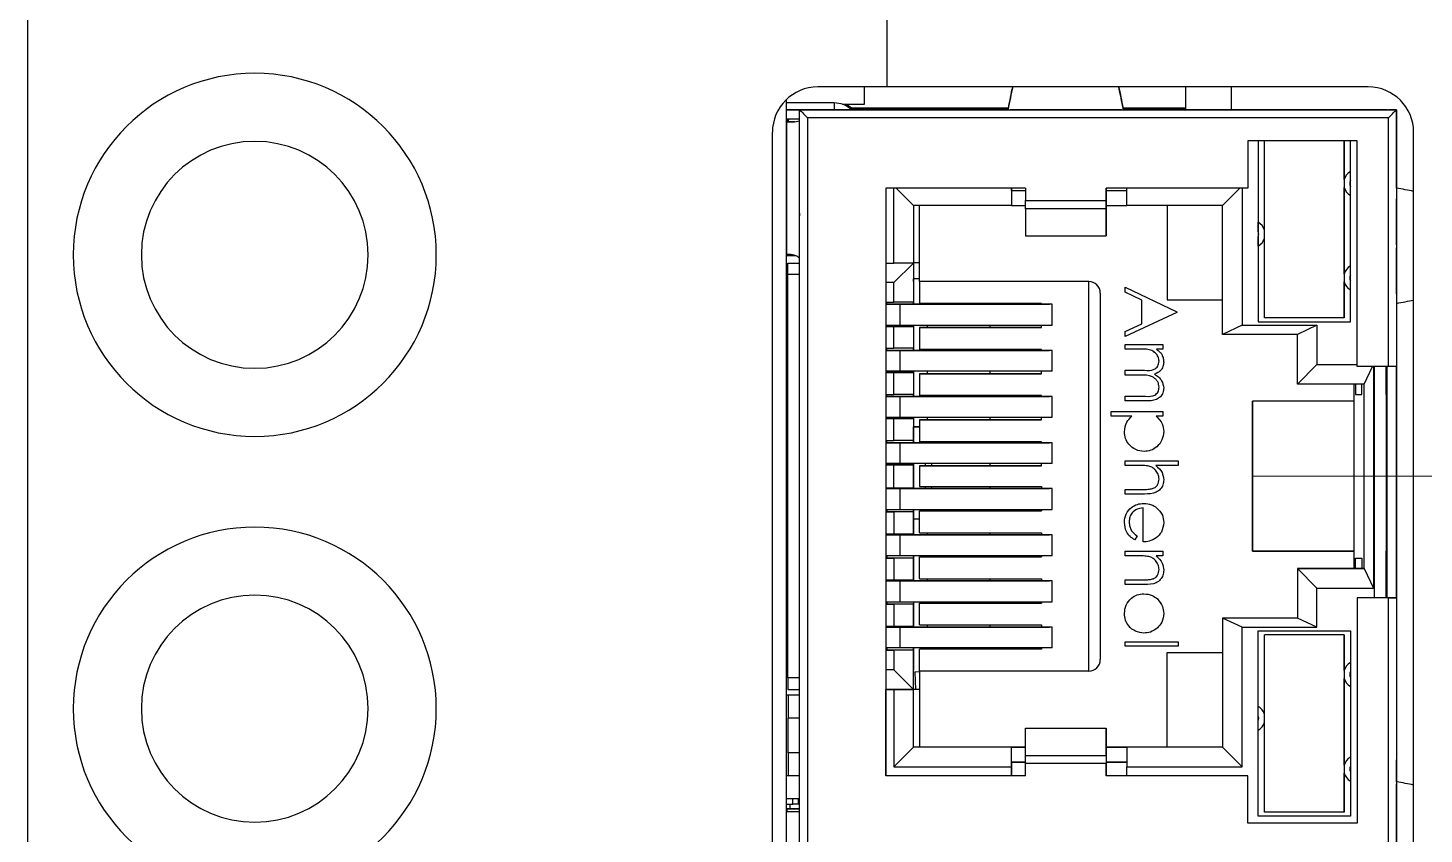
# Model space of a CAD drawing. Header units: millimetres. Extents: x 16 to 196, y 45 to 267.
# Drawn here: x 15.93 to 46.7, y 174.02 to 191.79 of the extents above; entities that cross this region are included whole.
import ezdxf

# ---------------------------------------------------------------- set-up
doc = ezdxf.new("R2010")
doc.units = ezdxf.units.MM

msp = doc.modelspace()

# ---------------------------------------------------------------- linework, layer by layer
at = {"color": 7, "linetype": 'Continuous', "lineweight": 25}
for p, q in [((15.932, 121.788), (15.932, 241.788)), ((34.861, 198.579), (34.861, 190.488)), ((34.861, 190.488), (33.34, 190.488)), ((34.362, 190.488), (34.362, 190.103)), ((45.472, 190.488), (34.861, 190.488)), ((41.452, 189.986), (41.452, 190.488)), ((32.642, 190.205), (32.642, 141.867)), ((33.699, 190.136), (32.642, 190.136)), ((33.699, 189.986), (32.642, 189.986)), ((32.642, 189.986), (32.937, 189.986)), ((32.937, 189.986), (46.094, 189.986)), ((32.937, 142.082), (32.937, 189.986)), ((32.937, 189.986), (32.937, 189.986)), ((33.775, 189.986), (32.937, 189.986)), ((34.08, 189.986), (33.699, 189.986)), ((37.534, 189.986), (33.775, 189.986)), ((34.362, 190.103), (33.888, 190.103)), ((33.927, 189.986), (37.534, 189.986)), ((33.942, 190.103), (33.942, 190.08)), ((34.041, 190.019), (37.54, 190.019)), ((34.041, 190.019), (34.08, 190.019)), ((37.534, 190.019), (34.041, 190.019)), ((36.95, 190.019), (37.534, 190.019)), ((37.54, 190.019), (36.95, 190.019)), ((37.534, 189.986), (36.95, 189.986)), ((36.95, 189.986), (37.534, 189.986)), ((37.534, 189.986), (40.074, 189.986)), ((40.03, 189.986), (37.578, 189.986)), ((38.601, 189.986), (37.677, 189.986)), ((39.728, 189.986), (38.804, 189.986)), ((40.068, 190.019), (41.452, 190.019)), ((40.455, 190.019), (40.068, 190.019)), ((40.074, 190.019), (40.455, 190.019)), ((41.452, 190.019), (40.074, 190.019)), ((40.074, 189.986), (40.455, 189.986)), ((40.455, 189.986), (40.074, 189.986)), ((45.23, 189.986), (40.074, 189.986)), ((40.074, 189.986), (45.891, 189.986)), ((40.074, 189.986), (45.916, 189.986)), ((45.865, 189.986), (45.23, 189.986)), ((45.865, 189.986), (45.865, 189.986)), ((45.891, 189.986), (45.865, 189.986)), ((45.891, 189.986), (45.891, 189.986)), ((46.094, 189.986), (45.916, 189.986)), ((46.094, 189.986), (46.094, 184.331)), ((46.094, 189.986), (46.094, 189.986)), ((46.094, 188.335), (46.094, 189.986)), ((32.642, 189.783), (32.937, 189.783)), ((32.692, 189.763), (32.642, 189.763)), ((32.642, 189.719), (32.657, 189.719)), ((32.657, 186.798), (32.657, 189.719)), ((32.828, 189.719), (32.657, 189.719)), ((32.692, 189.72), (32.692, 189.783)), ((32.692, 189.783), (32.692, 189.763)), ((32.692, 189.763), (32.692, 189.763)), ((32.828, 189.719), (32.937, 189.743)), ((45.916, 189.808), (33.114, 189.808)), ((33.114, 189.808), (33.114, 142.259)), ((45.916, 184.331), (45.916, 189.808)), ((32.34, 142.583), (32.34, 189.488)), ((45.23, 189.3), (42.817, 189.3)), ((42.817, 189.3), (42.817, 188.259)), ((43.046, 189.3), (43.046, 185.312)), ((43.046, 189.3), (43.046, 187.507)), ((43.186, 185.401), (43.186, 189.313)), ((44.938, 189.313), (44.938, 185.401)), ((44.938, 188.447), (44.938, 189.3)), ((45.078, 185.312), (45.078, 189.3)), ((45.23, 184.331), (45.23, 189.3)), ((46.472, 142.583), (46.472, 189.488)), ((46.094, 188.259), (46.094, 188.741)), ((44.938, 188.447), (44.938, 188.447)), ((46.094, 188.335), (46.094, 188.259)), ((37.915, 188.259), (34.842, 188.259)), ((34.842, 188.259), (34.842, 175.305)), ((34.842, 188.259), (34.842, 186.608)), ((35.019, 186.608), (35.019, 188.259)), ((35.451, 187.878), (35.07, 188.259)), ((37.61, 188.208), (37.61, 188.259)), ((37.61, 188.259), (37.61, 187.878)), ((37.61, 188.208), (37.915, 188.208)), ((37.61, 188.208), (37.61, 187.878)), ((37.915, 188.259), (37.915, 187.982)), ((42.817, 188.259), (39.693, 188.259)), ((39.693, 188.259), (39.693, 187.982)), ((39.693, 188.005), (39.693, 188.259)), ((39.693, 188.208), (40.15, 188.208)), ((39.693, 187.407), (39.693, 188.005)), ((40.15, 187.878), (40.15, 188.259)), ((42.258, 187.878), (42.639, 188.259)), ((42.69, 188.259), (42.69, 185.236)), ((44.938, 186.365), (44.938, 188.273)), ((46.094, 188.259), (46.094, 185.719)), ((46.094, 188.215), (46.094, 185.762)), ((46.094, 187.012), (46.094, 188.023)), ((32.937, 187.707), (32.937, 187.649)), ((37.61, 187.878), (35.451, 187.878)), ((35.451, 187.878), (35.451, 186.608)), ((35.451, 187.878), (35.451, 186.608)), ((35.578, 186.201), (35.578, 187.878)), ((37.61, 187.878), (37.61, 187.878)), ((37.61, 187.878), (37.915, 187.878)), ((37.915, 187.982), (39.693, 187.982)), ((37.915, 187.805), (37.915, 187.982)), ((39.693, 187.805), (37.915, 187.805)), ((37.915, 187.805), (37.915, 187.205)), ((39.693, 187.982), (39.693, 187.805)), ((39.693, 187.878), (40.15, 187.878)), ((39.693, 187.805), (39.693, 187.205)), ((42.258, 187.878), (40.15, 187.878)), ((41.039, 187.878), (41.039, 185.795)), ((42.258, 185.033), (42.258, 187.878)), ((39.693, 187.205), (39.693, 187.407)), ((43.046, 187.507), (43.046, 187.507)), ((37.915, 187.205), (39.693, 187.205)), ((43.046, 187.306), (43.046, 187.179)), ((32.657, 186.798), (32.642, 186.798)), ((43.046, 186.979), (43.046, 185.312)), ((46.094, 185.929), (46.094, 186.94)), ((32.844, 186.769), (32.642, 186.769)), ((32.683, 186.354), (32.683, 186.608)), ((32.683, 186.608), (32.937, 186.608)), ((34.842, 186.608), (34.842, 186.176)), ((34.842, 186.608), (35.019, 186.608)), ((35.451, 186.608), (35.019, 186.608)), ((35.451, 186.608), (35.019, 186.176)), ((35.578, 186.609), (35.451, 186.609)), ((35.451, 186.608), (35.451, 185.745)), ((35.451, 186.608), (35.451, 186.201)), ((32.683, 186.261), (32.642, 186.261)), ((32.683, 177.466), (32.683, 186.354)), ((34.842, 186.176), (34.842, 185.745)), ((35.019, 186.176), (34.842, 186.176)), ((35.019, 185.745), (35.019, 186.176)), ((35.451, 186.201), (35.451, 186.261)), ((35.451, 186.261), (35.451, 186.176)), ((35.451, 186.176), (35.451, 185.7)), ((39.312, 186.201), (35.578, 186.201)), ((35.578, 186.201), (35.578, 185.719)), ((39.312, 177.616), (39.312, 186.201)), ((44.938, 186.365), (44.938, 186.365)), ((44.938, 185.401), (44.938, 186.191)), ((39.566, 185.947), (39.566, 177.87)), ((40.113, 185.963), (40.113, 186.075)), ((40.113, 186.075), (41.256, 185.532)), ((40.479, 185.789), (40.113, 185.963)), ((32.642, 185.803), (32.657, 185.803)), ((32.642, 185.738), (32.683, 185.738)), ((32.683, 185.7), (32.642, 185.7)), ((32.657, 185.788), (32.657, 185.803)), ((32.683, 185.788), (32.657, 185.788)), ((34.842, 185.745), (34.842, 185.212)), ((34.842, 185.745), (35.019, 185.745)), ((35.151, 185.7), (34.842, 185.7)), ((34.842, 185.7), (38.448, 185.7)), ((35.451, 185.745), (35.019, 185.745)), ((38.505, 185.7), (35.151, 185.7)), ((35.151, 185.7), (35.151, 185.24)), ((35.451, 185.7), (35.451, 185.745)), ((35.451, 185.745), (35.451, 185.745)), ((38.271, 185.719), (35.578, 185.719)), ((35.753, 185.719), (35.753, 185.7)), ((37.131, 185.719), (37.131, 185.7)), ((38.271, 185.7), (38.271, 185.719)), ((38.505, 185.7), (38.271, 185.7)), ((38.505, 185.24), (38.505, 185.7)), ((40.479, 185.271), (40.479, 185.789)), ((41.039, 185.795), (42.258, 185.795)), ((46.094, 185.719), (46.094, 185.211)), ((46.094, 185.719), (46.094, 175.635)), ((32.683, 185.24), (32.642, 185.24)), ((34.837, 185.24), (35.151, 185.24)), ((35.151, 185.24), (38.505, 185.24)), ((35.451, 185.212), (35.451, 185.24)), ((35.451, 185.24), (35.451, 184.679)), ((35.753, 185.24), (35.753, 185.185)), ((37.131, 185.24), (37.131, 185.185)), ((38.271, 185.185), (38.271, 185.24)), ((41.256, 185.518), (40.113, 184.99)), ((40.113, 185.102), (40.479, 185.271)), ((41.256, 185.532), (41.256, 185.518)), ((42.69, 185.236), (42.258, 185.033)), ((42.69, 185.236), (44.341, 185.236)), ((43.046, 185.312), (45.078, 185.312)), ((43.046, 185.312), (43.046, 185.312)), ((43.046, 185.312), (45.078, 185.312)), ((44.938, 185.401), (43.186, 185.401)), ((44.341, 185.236), (43.909, 185.033)), ((44.341, 185.236), (44.341, 184.373)), ((44.938, 185.401), (44.938, 185.401)), ((32.683, 185.063), (32.642, 185.063)), ((34.842, 185.212), (34.842, 184.729)), ((34.865, 185.212), (34.842, 185.212)), ((34.842, 185.212), (35.019, 185.212)), ((35.451, 185.212), (34.865, 185.212)), ((35.019, 184.729), (35.019, 185.212)), ((35.019, 185.212), (35.451, 185.212)), ((35.451, 185.212), (35.451, 184.729)), ((35.451, 185.212), (35.451, 185.212)), ((35.578, 185.185), (35.578, 184.703)), ((35.578, 185.185), (38.271, 185.185)), ((35.578, 185.185), (35.578, 185.185)), ((38.271, 185.185), (35.578, 185.185)), ((40.113, 184.99), (40.113, 185.102)), ((43.909, 185.033), (42.258, 185.033)), ((43.909, 183.941), (43.909, 185.033)), ((32.642, 184.813), (32.683, 184.813)), ((32.683, 184.763), (32.642, 184.763)), ((32.683, 184.679), (32.642, 184.679)), ((34.842, 184.729), (34.842, 184.196)), ((34.842, 184.729), (35.019, 184.729)), ((35.151, 184.679), (34.842, 184.679)), ((34.842, 184.679), (38.448, 184.679)), ((35.451, 184.729), (35.019, 184.729)), ((38.505, 184.679), (35.151, 184.679)), ((35.151, 184.679), (35.151, 184.222)), ((35.451, 184.679), (35.451, 184.729)), ((35.451, 184.729), (35.451, 184.679)), ((35.451, 184.729), (35.451, 184.729)), ((35.451, 184.729), (35.451, 184.729)), ((38.271, 184.703), (35.578, 184.703)), ((35.753, 184.703), (35.753, 184.679)), ((37.131, 184.703), (37.131, 184.679)), ((38.271, 184.679), (38.271, 184.703)), ((38.505, 184.679), (38.271, 184.679)), ((38.505, 184.222), (38.505, 184.679)), ((40.113, 184.712), (40.113, 184.814)), ((40.113, 184.814), (40.948, 184.814)), ((40.465, 184.712), (40.113, 184.712)), ((40.948, 184.712), (40.803, 184.712)), ((40.948, 184.814), (40.948, 184.712)), ((43.909, 183.941), (44.341, 184.373)), ((44.341, 184.373), (45.23, 184.373)), ((45.916, 184.331), (45.23, 184.331)), ((45.382, 183.941), (45.566, 184.331)), ((45.586, 184.331), (45.586, 179.445)), ((45.611, 179.233), (45.611, 184.331)), ((45.865, 184.331), (45.865, 179.233)), ((45.865, 184.331), (45.865, 183.712)), ((45.865, 183.712), (45.865, 184.331)), ((45.865, 184.331), (45.865, 183.56)), ((45.891, 179.233), (45.891, 184.331)), ((46.094, 179.233), (46.094, 184.331)), ((32.683, 184.222), (32.642, 184.222)), ((32.642, 184.163), (32.683, 184.163)), ((35.151, 184.222), (34.837, 184.222)), ((34.842, 184.196), (34.842, 183.713)), ((34.865, 184.196), (34.842, 184.196)), ((34.842, 184.196), (35.019, 184.196)), ((34.943, 184.196), (34.842, 184.196)), ((35.451, 184.196), (34.865, 184.196)), ((34.943, 184.196), (35.451, 184.196)), ((35.019, 183.713), (35.019, 184.196)), ((35.019, 184.196), (35.451, 184.196)), ((38.505, 184.222), (35.151, 184.222)), ((35.451, 184.196), (35.451, 184.222)), ((35.451, 184.222), (35.451, 184.196)), ((35.451, 184.222), (35.451, 183.668)), ((35.451, 184.196), (35.451, 183.713)), ((35.451, 184.196), (35.451, 184.196)), ((35.451, 184.196), (35.451, 184.196)), ((35.578, 184.169), (35.578, 183.687)), ((35.578, 184.169), (38.271, 184.169)), ((35.578, 184.169), (35.578, 184.169)), ((38.271, 184.169), (35.578, 184.169)), ((35.753, 184.222), (35.753, 184.169)), ((37.131, 184.222), (37.131, 184.169)), ((38.271, 184.169), (38.271, 184.222)), ((40.113, 184.14), (40.113, 184.243)), ((40.113, 184.243), (40.538, 184.243)), ((40.438, 184.14), (40.113, 184.14)), ((32.683, 183.913), (32.642, 183.913)), ((32.683, 183.713), (32.642, 183.713)), ((34.842, 183.713), (34.842, 183.18)), ((34.842, 183.713), (35.019, 183.713)), ((35.451, 183.713), (35.019, 183.713)), ((35.451, 183.668), (35.451, 183.713)), ((35.451, 183.713), (35.451, 183.713)), ((45.382, 183.941), (43.909, 183.941)), ((45.154, 183.941), (45.154, 179.877)), ((45.19, 183.941), (45.19, 183.712)), ((45.19, 183.712), (45.332, 183.712)), ((45.19, 183.712), (45.332, 183.712)), ((45.332, 183.712), (45.332, 183.941)), ((45.382, 179.877), (45.382, 183.941)), ((45.865, 183.712), (45.865, 183.712)), ((32.683, 183.668), (32.642, 183.668)), ((32.683, 183.668), (32.642, 183.668)), ((35.151, 183.668), (34.842, 183.668)), ((34.842, 183.668), (38.448, 183.668)), ((38.505, 183.668), (35.151, 183.668)), ((35.151, 183.668), (35.151, 183.208)), ((38.271, 183.687), (35.578, 183.687)), ((35.753, 183.687), (35.753, 183.668)), ((37.131, 183.687), (37.131, 183.668)), ((38.271, 183.668), (38.271, 183.687)), ((38.505, 183.668), (38.271, 183.668)), ((38.505, 183.208), (38.505, 183.668)), ((40.113, 183.569), (40.113, 183.671)), ((40.113, 183.671), (40.566, 183.671)), ((40.566, 183.569), (40.113, 183.569)), ((42.919, 183.56), (42.919, 180.258)), ((45.154, 183.56), (42.919, 183.56)), ((42.919, 180.258), (42.919, 183.56)), ((45.865, 183.56), (45.865, 183.56)), ((45.865, 183.56), (45.865, 180.258)), ((32.683, 183.208), (32.642, 183.208)), ((34.842, 183.18), (34.842, 182.697)), ((34.865, 183.18), (34.842, 183.18)), ((34.842, 183.18), (35.019, 183.18)), ((35.451, 183.18), (34.865, 183.18)), ((35.019, 182.697), (35.019, 183.18)), ((35.019, 183.18), (35.451, 183.18)), ((35.151, 183.208), (38.505, 183.208)), ((35.451, 183.18), (35.451, 183.208)), ((35.451, 183.208), (35.451, 182.647)), ((35.451, 183.18), (35.451, 182.697)), ((35.451, 183.18), (35.451, 183.18)), ((35.578, 183.153), (35.578, 182.671)), ((35.578, 183.153), (38.271, 183.153)), ((35.578, 183.153), (35.578, 183.153)), ((38.271, 183.153), (35.578, 183.153)), ((35.753, 183.208), (35.753, 183.153)), ((37.131, 183.208), (37.131, 183.153)), ((38.271, 183.153), (38.271, 183.208)), ((39.805, 183.232), (39.805, 183.334)), ((39.805, 183.334), (40.948, 183.334)), ((40.264, 183.232), (39.805, 183.232)), ((40.948, 183.232), (40.794, 183.232)), ((40.948, 183.334), (40.948, 183.232)), ((32.642, 182.888), (32.683, 182.888)), ((35.451, 183.001), (35.451, 183.001)), ((35.451, 182.647), (35.451, 183.001)), ((35.578, 183.001), (35.451, 183.001)), ((35.451, 183.001), (35.578, 183.001)), ((40.122, 183.033), (40.122, 183.033)), ((32.683, 182.647), (32.642, 182.647)), ((32.683, 182.647), (32.642, 182.647)), ((34.842, 182.697), (34.842, 182.164)), ((34.842, 182.697), (35.019, 182.697)), ((35.151, 182.647), (34.842, 182.647)), ((34.842, 182.647), (38.448, 182.647)), ((35.451, 182.697), (35.019, 182.697)), ((38.505, 182.647), (35.151, 182.647)), ((35.151, 182.647), (35.151, 182.19)), ((35.451, 182.647), (35.451, 182.697)), ((35.451, 182.697), (35.451, 182.647)), ((35.451, 182.647), (35.451, 182.697)), ((35.451, 182.697), (35.451, 182.697)), ((35.451, 182.697), (35.451, 182.697)), ((38.271, 182.671), (35.578, 182.671)), ((35.714, 182.647), (35.714, 182.671)), ((35.855, 182.647), (35.855, 182.671)), ((37.131, 182.671), (37.131, 182.647)), ((38.271, 182.647), (38.271, 182.671)), ((38.505, 182.647), (38.271, 182.647)), ((38.505, 182.19), (38.505, 182.647)), ((32.683, 182.19), (32.642, 182.19)), ((34.842, 182.164), (34.842, 181.656)), ((34.865, 182.164), (34.842, 182.164)), ((34.842, 182.164), (35.019, 182.164)), ((34.943, 182.164), (34.842, 182.164)), ((35.451, 182.164), (34.865, 182.164)), ((34.943, 182.164), (35.451, 182.164)), ((35.019, 182.164), (35.451, 182.164)), ((35.019, 181.656), (35.019, 182.164)), ((38.505, 182.19), (35.151, 182.19)), ((35.451, 182.164), (35.451, 182.19)), ((35.451, 182.19), (35.451, 182.164)), ((35.451, 181.636), (35.451, 182.19)), ((35.451, 182.164), (35.451, 182.19)), ((35.451, 182.164), (35.451, 182.164)), ((35.451, 182.164), (35.451, 182.164)), ((35.451, 182.164), (35.451, 181.656)), ((35.714, 182.137), (35.714, 182.19)), ((35.855, 182.137), (35.855, 182.19)), ((37.131, 182.19), (37.131, 182.137)), ((38.271, 182.137), (38.271, 182.19)), ((40.113, 182.147), (40.113, 182.25)), ((40.113, 182.25), (41.285, 182.25)), ((40.113, 182.25), (40.113, 182.25)), ((40.113, 182.25), (41.285, 182.25)), ((41.285, 182.25), (41.285, 182.147)), ((41.285, 182.25), (41.285, 182.25)), ((41.285, 182.25), (41.285, 182.147)), ((35.578, 182.137), (35.578, 181.68)), ((35.578, 182.137), (38.271, 182.137)), ((35.578, 182.137), (35.578, 182.137)), ((38.271, 182.137), (35.578, 182.137)), ((40.415, 182.147), (40.113, 182.147)), ((41.285, 182.147), (40.791, 182.147)), ((32.683, 181.838), (32.642, 181.838)), ((32.642, 181.738), (32.683, 181.738)), ((32.642, 181.698), (32.657, 181.698)), ((32.683, 181.636), (32.642, 181.636)), ((32.683, 181.636), (32.642, 181.636)), ((32.657, 181.698), (32.657, 181.713)), ((32.657, 181.713), (32.683, 181.713)), ((32.657, 181.713), (32.657, 181.713)), ((32.683, 181.713), (32.657, 181.713)), ((34.842, 181.656), (34.842, 181.122)), ((34.842, 181.656), (35.019, 181.656)), ((35.151, 181.636), (34.842, 181.636)), ((34.842, 181.636), (38.448, 181.636)), ((35.019, 181.656), (35.451, 181.656)), ((38.505, 181.636), (35.151, 181.636)), ((35.151, 181.636), (35.151, 181.176)), ((35.451, 181.656), (35.451, 181.636)), ((35.451, 181.656), (35.451, 181.656)), ((35.578, 181.68), (38.271, 181.68)), ((35.714, 181.636), (35.714, 181.68)), ((35.855, 181.636), (35.855, 181.68)), ((37.131, 181.68), (37.131, 181.636)), ((38.271, 181.68), (38.271, 181.636)), ((38.505, 181.636), (38.271, 181.636)), ((38.505, 181.176), (38.505, 181.636)), ((40.113, 181.517), (40.113, 181.62)), ((40.113, 181.62), (40.506, 181.62)), ((40.113, 181.62), (40.113, 181.62)), ((40.113, 181.62), (40.506, 181.62)), ((40.506, 181.62), (40.506, 181.62)), ((40.696, 181.632), (40.696, 181.632)), ((40.947, 181.725), (40.947, 181.725)), ((40.963, 181.83), (40.963, 181.83)), ((40.54, 181.517), (40.113, 181.517)), ((32.683, 181.176), (32.642, 181.176)), ((32.642, 180.953), (32.657, 180.953)), ((32.657, 180.938), (32.657, 180.953)), ((32.683, 180.938), (32.657, 180.938)), ((34.842, 181.122), (34.842, 180.64)), ((34.865, 181.122), (34.842, 181.122)), ((34.842, 181.122), (35.019, 181.122)), ((35.451, 181.122), (34.865, 181.122)), ((35.451, 181.122), (35.019, 181.122)), ((35.019, 181.122), (35.019, 180.64)), ((35.151, 181.176), (38.505, 181.176)), ((35.451, 180.969), (35.451, 181.176)), ((35.451, 181.176), (35.451, 181.122)), ((35.451, 181.176), (35.451, 180.615)), ((35.451, 181.122), (35.451, 181.122)), ((35.451, 180.64), (35.451, 181.122)), ((35.451, 180.969), (35.578, 180.969)), ((35.578, 180.664), (35.578, 181.147)), ((38.271, 181.147), (35.578, 181.147)), ((35.578, 181.147), (38.271, 181.147)), ((35.578, 181.147), (35.578, 181.147)), ((35.714, 181.147), (35.714, 181.176)), ((35.855, 181.147), (35.855, 181.176)), ((37.131, 181.176), (37.131, 181.147)), ((38.271, 181.176), (38.271, 181.147)), ((40.116, 181.025), (40.116, 181.025)), ((40.509, 180.462), (40.509, 181.21)), ((40.807, 181.216), (40.807, 181.216)), ((32.642, 180.788), (32.683, 180.788)), ((32.642, 180.688), (32.683, 180.688)), ((34.842, 180.64), (34.842, 180.106)), ((34.842, 180.64), (35.019, 180.64)), ((35.019, 180.64), (35.451, 180.64)), ((35.451, 180.615), (35.451, 180.665)), ((35.451, 180.665), (35.451, 180.665)), ((35.451, 180.665), (35.451, 180.615)), ((35.451, 180.64), (35.451, 180.615)), ((35.451, 180.64), (35.451, 180.64)), ((35.578, 180.664), (38.271, 180.664)), ((35.753, 180.664), (35.753, 180.615)), ((37.131, 180.664), (37.131, 180.615)), ((38.271, 180.664), (38.271, 180.615)), ((32.683, 180.615), (32.642, 180.615)), ((32.683, 180.615), (32.642, 180.615)), ((35.151, 180.615), (34.842, 180.615)), ((34.842, 180.615), (38.448, 180.615)), ((38.505, 180.615), (35.151, 180.615)), ((35.151, 180.615), (35.151, 180.158)), ((38.505, 180.615), (38.271, 180.615)), ((38.505, 180.158), (38.505, 180.615)), ((40.377, 180.597), (40.329, 180.506)), ((32.683, 180.158), (32.642, 180.158)), ((32.642, 180.013), (32.683, 180.013)), ((35.151, 180.158), (34.837, 180.158)), ((34.842, 180.106), (34.842, 179.624)), ((34.865, 180.106), (34.842, 180.106)), ((34.842, 180.106), (35.019, 180.106)), ((35.451, 180.106), (34.865, 180.106)), ((35.019, 180.106), (35.019, 179.624)), ((35.451, 180.106), (35.019, 180.106)), ((38.505, 180.158), (35.151, 180.158)), ((35.451, 180.132), (35.451, 180.158)), ((35.451, 180.158), (35.451, 180.132)), ((35.451, 180.158), (35.451, 180.106)), ((35.451, 180.158), (35.451, 179.604)), ((35.451, 180.132), (35.451, 180.132)), ((35.451, 179.624), (35.451, 180.106)), ((35.451, 180.106), (35.451, 180.106)), ((35.578, 179.648), (35.578, 180.131)), ((38.271, 180.131), (35.578, 180.131)), ((35.578, 180.131), (38.271, 180.131)), ((35.578, 180.131), (35.578, 180.131)), ((35.753, 180.158), (35.753, 180.131)), ((37.131, 180.158), (37.131, 180.131)), ((38.271, 180.158), (38.271, 180.131)), ((40.113, 180.154), (40.113, 180.257)), ((40.113, 180.257), (40.948, 180.257)), ((40.415, 180.154), (40.113, 180.154)), ((40.948, 180.154), (40.798, 180.154)), ((40.948, 180.257), (40.948, 180.154)), ((42.919, 180.258), (42.919, 180.258)), ((42.919, 180.258), (45.154, 180.258)), ((45.154, 180.258), (42.919, 180.258)), ((45.19, 180.105), (45.332, 180.105)), ((45.19, 179.877), (45.19, 180.105)), ((45.332, 180.105), (45.332, 179.877)), ((45.865, 180.258), (45.865, 180.258)), ((45.865, 179.233), (45.865, 180.258)), ((45.865, 180.105), (45.865, 179.233)), ((45.865, 180.105), (45.865, 180.105)), ((45.865, 179.233), (45.865, 180.105)), ((32.683, 179.913), (32.642, 179.913)), ((32.642, 179.698), (32.657, 179.698)), ((32.657, 179.698), (32.657, 179.713)), ((32.657, 179.713), (32.683, 179.713)), ((43.909, 179.877), (44.341, 179.445)), ((45.382, 179.877), (43.909, 179.877)), ((43.909, 179.877), (43.909, 178.785)), ((43.909, 179.877), (45.332, 179.877)), ((45.332, 179.877), (45.382, 179.877)), ((45.382, 179.877), (45.586, 179.445)), ((32.683, 179.604), (32.642, 179.604)), ((32.683, 179.604), (32.642, 179.604)), ((34.842, 179.624), (34.842, 179.09)), ((34.842, 179.624), (35.019, 179.624)), ((35.151, 179.604), (34.842, 179.604)), ((34.842, 179.604), (38.448, 179.604)), ((35.019, 179.624), (35.451, 179.624)), ((38.505, 179.604), (35.151, 179.604)), ((35.151, 179.604), (35.151, 179.144)), ((35.451, 179.624), (35.451, 179.604)), ((35.451, 179.624), (35.451, 179.624)), ((35.578, 179.648), (38.271, 179.648)), ((35.753, 179.648), (35.753, 179.604)), ((37.131, 179.648), (37.131, 179.604)), ((38.271, 179.648), (38.271, 179.604)), ((38.505, 179.604), (38.271, 179.604)), ((38.505, 179.144), (38.505, 179.604)), ((40.113, 179.524), (40.113, 179.627)), ((40.113, 179.627), (40.506, 179.627)), ((40.113, 179.627), (40.113, 179.627)), ((40.113, 179.627), (40.506, 179.627)), ((40.54, 179.524), (40.113, 179.524)), ((40.506, 179.627), (40.506, 179.627)), ((44.341, 178.581), (44.341, 179.445)), ((44.341, 179.445), (45.586, 179.445)), ((32.683, 179.144), (32.642, 179.144)), ((32.683, 179.113), (32.642, 179.113)), ((34.837, 179.144), (35.151, 179.144)), ((34.842, 179.09), (34.842, 178.608)), ((34.865, 179.09), (34.842, 179.09)), ((34.842, 179.09), (35.019, 179.09)), ((35.451, 179.09), (34.865, 179.09)), ((35.019, 179.09), (35.019, 178.608)), ((35.451, 179.09), (35.019, 179.09)), ((35.151, 179.144), (38.505, 179.144)), ((35.451, 179.144), (35.451, 179.09)), ((35.451, 179.144), (35.451, 178.583)), ((35.451, 178.608), (35.451, 179.09)), ((35.451, 179.09), (35.451, 179.09)), ((35.578, 178.632), (35.578, 179.115)), ((38.271, 179.115), (35.578, 179.115)), ((35.578, 179.115), (38.271, 179.115)), ((35.578, 179.115), (35.578, 179.115)), ((35.753, 179.144), (35.753, 179.115)), ((37.131, 179.144), (37.131, 179.115)), ((38.271, 179.144), (38.271, 179.115)), ((45.23, 179.233), (45.23, 174.263)), ((45.916, 179.233), (45.23, 179.233)), ((45.611, 179.233), (45.23, 179.233)), ((45.891, 179.233), (45.611, 179.233)), ((46.094, 179.233), (45.891, 179.233)), ((45.916, 168.583), (45.916, 179.233)), ((45.916, 179.233), (46.094, 179.233)), ((46.094, 179.233), (46.094, 168.583)), ((32.683, 178.913), (32.642, 178.913)), ((42.69, 178.581), (42.258, 178.785)), ((43.909, 178.785), (42.258, 178.785)), ((42.258, 178.785), (42.258, 175.94)), ((43.909, 178.785), (42.258, 178.785)), ((44.341, 178.581), (43.909, 178.785)), ((32.657, 178.728), (32.642, 178.728)), ((32.683, 178.688), (32.642, 178.688)), ((32.642, 178.633), (32.683, 178.633)), ((32.683, 178.583), (32.642, 178.583)), ((32.683, 178.583), (32.642, 178.583)), ((32.657, 178.728), (32.657, 178.713)), ((32.683, 178.713), (32.657, 178.713)), ((34.842, 178.608), (34.842, 178.074)), ((34.842, 178.608), (35.019, 178.608)), ((34.842, 178.583), (38.448, 178.583)), ((35.019, 178.608), (35.451, 178.608)), ((38.505, 178.583), (35.151, 178.583)), ((35.151, 178.583), (35.151, 178.126)), ((35.451, 178.583), (35.451, 178.633)), ((35.451, 178.633), (35.451, 178.633)), ((35.451, 178.633), (35.451, 178.583)), ((35.451, 178.608), (35.451, 178.583)), ((35.451, 178.608), (35.451, 178.608)), ((35.578, 178.632), (38.271, 178.632)), ((35.753, 178.632), (35.753, 178.583)), ((37.131, 178.632), (37.131, 178.583)), ((38.271, 178.632), (38.271, 178.583)), ((38.505, 178.583), (38.271, 178.583)), ((38.505, 178.126), (38.505, 178.583)), ((42.69, 175.508), (42.69, 178.581)), ((42.69, 178.581), (44.341, 178.581)), ((43.046, 178.505), (45.078, 178.505)), ((43.046, 174.416), (43.046, 178.505)), ((43.046, 176.839), (43.046, 178.505)), ((45.078, 178.505), (45.078, 174.416)), ((40.113, 178.264), (41.285, 178.264)), ((40.113, 178.162), (40.113, 178.264)), ((41.285, 178.162), (40.113, 178.162)), ((41.285, 178.264), (41.285, 178.162)), ((41.285, 178.264), (41.285, 178.162)), ((41.285, 178.162), (41.285, 178.162)), ((43.186, 174.505), (43.186, 178.416)), ((44.938, 178.416), (43.186, 178.416)), ((44.938, 178.416), (43.186, 178.416)), ((43.186, 178.416), (43.186, 178.416)), ((44.938, 178.416), (44.938, 174.505)), ((44.938, 178.416), (44.938, 178.416)), ((44.938, 177.627), (44.938, 178.416)), ((32.683, 178.126), (32.642, 178.126)), ((35.151, 178.126), (34.837, 178.126)), ((34.842, 178.074), (34.842, 177.644)), ((34.865, 178.074), (34.842, 178.074)), ((34.842, 178.074), (35.019, 178.074)), ((35.451, 178.074), (34.865, 178.074)), ((35.451, 178.074), (35.019, 178.074)), ((35.019, 178.074), (35.019, 177.644)), ((38.505, 178.126), (35.151, 178.126)), ((35.451, 178.1), (35.451, 178.126)), ((35.451, 178.126), (35.451, 178.1)), ((35.451, 178.126), (35.451, 178.074)), ((35.451, 178.126), (35.451, 177.644)), ((35.451, 178.1), (35.451, 178.1)), ((35.451, 178.074), (35.451, 178.074)), ((35.451, 177.212), (35.451, 178.074)), ((35.578, 177.616), (35.578, 178.099)), ((38.271, 178.099), (35.578, 178.099)), ((35.578, 178.099), (35.578, 178.099)), ((38.271, 178.099), (35.578, 178.099)), ((35.753, 178.126), (35.753, 178.099)), ((37.131, 178.126), (37.131, 178.099)), ((38.271, 178.126), (38.271, 178.099)), ((41.039, 178.023), (42.258, 178.023)), ((41.039, 178.023), (41.039, 178.023)), ((41.039, 178.023), (42.258, 178.023)), ((41.039, 175.94), (41.039, 178.023)), ((32.683, 177.594), (32.642, 177.594)), ((32.683, 177.593), (32.642, 177.593)), ((34.842, 177.644), (34.842, 177.21)), ((35.019, 177.644), (34.842, 177.644)), ((35.451, 177.212), (35.019, 177.644)), ((35.451, 177.594), (35.451, 177.644)), ((35.451, 177.618), (35.451, 177.594)), ((35.451, 177.618), (35.451, 177.618)), ((35.451, 177.211), (35.451, 177.618)), ((35.578, 177.598), (35.488, 177.595)), ((35.578, 177.598), (35.488, 177.595)), ((35.488, 177.595), (35.488, 177.595)), ((39.312, 177.616), (35.578, 177.616)), ((35.578, 177.616), (35.578, 175.94)), ((35.578, 177.616), (35.578, 177.211)), ((39.558, 177.809), (39.558, 177.809)), ((44.938, 177.627), (44.938, 177.627)), ((32.683, 177.466), (32.683, 177.212)), ((44.938, 175.544), (44.938, 177.453)), ((32.937, 177.085), (32.642, 177.085)), ((32.683, 177.212), (32.937, 177.212)), ((34.842, 177.212), (35.451, 177.212)), ((34.842, 175.305), (34.842, 177.21)), ((34.842, 177.21), (35.019, 177.21)), ((35.451, 177.21), (34.842, 177.21)), ((34.842, 177.21), (34.907, 177.21)), ((34.842, 177.21), (34.907, 177.21)), ((34.907, 177.21), (34.907, 177.212)), ((35.019, 177.21), (35.019, 175.508)), ((35.451, 177.21), (35.019, 177.21)), ((35.451, 177.212), (35.451, 177.211)), ((35.451, 177.21), (35.451, 177.211)), ((35.578, 177.211), (35.451, 177.211)), ((35.451, 175.94), (35.451, 177.21)), ((35.451, 177.21), (35.451, 177.21)), ((35.451, 175.94), (35.451, 177.21)), ((43.046, 176.839), (43.046, 176.839)), ((43.046, 176.511), (43.046, 176.638)), ((32.683, 176.577), (32.683, 175.815)), ((32.937, 176.577), (32.683, 176.577)), ((32.937, 176.577), (32.683, 176.577)), ((32.683, 176.577), (32.683, 176.577)), ((37.915, 176.358), (39.693, 176.358)), ((37.915, 175.759), (37.915, 176.358)), ((39.693, 175.759), (39.693, 176.358)), ((39.693, 176.358), (39.693, 176.156)), ((39.693, 176.156), (39.693, 175.61)), ((43.046, 174.416), (43.046, 176.311)), ((32.937, 175.815), (32.683, 175.815)), ((35.451, 175.94), (35.019, 175.508)), ((37.61, 175.94), (35.451, 175.94)), ((35.578, 175.94), (35.451, 175.94)), ((35.451, 175.94), (35.451, 175.94)), ((37.915, 175.94), (35.578, 175.94)), ((37.61, 175.94), (37.61, 175.94)), ((37.61, 175.61), (37.61, 175.94)), ((37.61, 175.508), (37.61, 175.94)), ((37.61, 175.94), (37.915, 175.94)), ((37.915, 175.759), (39.693, 175.759)), ((37.915, 175.582), (37.915, 175.759)), ((41.039, 175.94), (39.693, 175.94)), ((39.693, 175.94), (40.15, 175.94)), ((39.693, 175.759), (39.693, 175.582)), ((40.15, 175.94), (40.15, 175.508)), ((42.258, 175.94), (40.15, 175.94)), ((40.15, 175.94), (40.15, 175.94)), ((42.258, 175.94), (41.039, 175.94)), ((42.258, 175.94), (42.69, 175.508)), ((35.019, 175.508), (37.61, 175.508)), ((37.61, 175.61), (37.61, 175.305)), ((37.61, 175.61), (37.915, 175.61)), ((37.61, 175.61), (37.61, 175.61)), ((37.915, 175.61), (37.61, 175.61)), ((37.61, 175.305), (37.61, 175.508)), ((37.915, 175.305), (37.915, 175.582)), ((39.693, 175.582), (37.915, 175.582)), ((39.693, 175.61), (39.693, 175.594)), ((39.693, 175.61), (40.15, 175.61)), ((40.15, 175.61), (39.693, 175.61)), ((39.693, 175.594), (39.693, 175.559)), ((39.693, 175.305), (39.693, 175.582)), ((39.693, 175.559), (39.693, 175.305)), ((40.15, 175.305), (40.15, 175.508)), ((40.15, 175.508), (42.69, 175.508)), ((44.938, 175.544), (44.938, 175.544)), ((46.094, 175.178), (46.094, 175.66)), ((46.094, 175.178), (46.094, 175.635)), ((32.937, 175.307), (32.642, 175.307)), ((32.937, 175.307), (32.642, 175.307)), ((37.915, 175.305), (34.842, 175.305)), ((34.842, 175.305), (34.842, 175.305)), ((37.61, 175.305), (34.842, 175.305)), ((37.915, 175.305), (37.61, 175.305)), ((42.817, 175.305), (39.693, 175.305)), ((39.693, 175.305), (39.693, 175.305)), ((40.15, 175.305), (39.693, 175.305)), ((42.817, 175.305), (40.15, 175.305)), ((42.817, 174.263), (42.817, 175.305)), ((42.817, 175.305), (42.817, 175.305)), ((42.817, 174.263), (42.817, 175.305)), ((44.938, 174.505), (44.938, 175.37)), ((46.094, 175.178), (46.094, 175.206)), ((46.094, 175.178), (46.094, 172.638)), ((46.094, 173.772), (46.094, 175.134)), ((46.094, 175.134), (46.094, 173.258)), ((46.094, 173.772), (46.094, 175.134)), ((32.937, 174.799), (32.642, 174.799)), ((32.792, 174.683), (32.792, 174.799)), ((46.094, 173.397), (46.094, 174.99)), ((46.094, 173.931), (46.094, 174.942)), ((46.094, 174.786), (46.094, 174.562)), ((46.094, 174.786), (46.094, 174.048)), ((32.642, 174.683), (32.792, 174.683)), ((32.642, 174.573), (32.657, 174.573)), ((32.937, 174.513), (32.642, 174.513)), ((32.692, 174.513), (32.642, 174.513)), ((32.657, 174.588), (32.657, 174.573)), ((32.657, 174.588), (32.937, 174.588)), ((32.937, 174.513), (32.692, 174.513)), ((32.917, 174.683), (32.792, 174.683)), ((32.937, 174.683), (32.917, 174.683)), ((44.938, 174.505), (43.186, 174.505)), ((44.938, 174.505), (44.938, 174.505)), ((46.094, 174.048), (46.094, 174.766)), ((46.094, 174.766), (46.094, 174.277)), ((46.094, 174.562), (46.094, 174.277)), ((45.23, 174.263), (42.817, 174.263)), ((45.078, 174.416), (43.046, 174.416)), ((43.046, 174.416), (43.046, 174.416)), ((45.078, 174.416), (43.046, 174.416)), ((46.094, 174.048), (46.094, 174.373)), ((46.094, 174.269), (46.094, 174.373)), ((46.094, 174.048), (46.094, 174.269)), ((46.094, 174.048), (46.094, 174.048))]:
    msp.add_line(p, q, dxfattribs=at)
at = {"color": 8, "linetype": 'Continuous', "lineweight": 25}
for p, q in [((42.452, 190.488), (42.452, 189.986)), ((33.699, 190.136), (33.699, 189.986)), ((33.912, 190.094), (33.912, 190.103)), ((32.657, 186.261), (32.657, 185.803)), ((32.937, 186.354), (32.683, 186.354)), ((32.657, 185.803), (32.683, 185.803)), ((34.865, 185.7), (34.865, 185.745)), ((34.865, 185.212), (34.865, 185.24)), ((34.865, 184.679), (34.865, 184.729)), ((34.865, 184.196), (34.865, 184.222)), ((34.865, 183.668), (34.865, 183.713)), ((34.865, 183.18), (34.865, 183.208)), ((34.865, 182.647), (34.865, 182.697)), ((34.865, 182.164), (34.865, 182.19)), ((32.683, 181.698), (32.657, 181.698)), ((32.657, 181.698), (32.657, 181.636)), ((34.865, 181.656), (34.865, 181.636)), ((32.657, 181.176), (32.657, 180.953)), ((32.657, 180.953), (32.683, 180.953)), ((34.865, 181.176), (34.865, 181.122)), ((34.865, 180.64), (34.865, 180.615)), ((34.865, 180.158), (34.865, 180.106)), ((32.683, 179.698), (32.657, 179.698)), ((32.657, 179.698), (32.657, 179.604)), ((34.865, 179.624), (34.865, 179.604)), ((34.865, 179.144), (34.865, 179.09)), ((32.657, 178.913), (32.657, 178.728)), ((32.657, 178.728), (32.683, 178.728)), ((34.865, 178.608), (34.865, 178.583)), ((34.865, 178.126), (34.865, 178.074)), ((35.501, 177.211), (35.488, 177.595)), ((32.937, 177.466), (32.683, 177.466)), ((32.692, 176.577), (32.692, 177.085)), ((32.692, 175.307), (32.692, 175.815)), ((32.917, 174.683), (32.917, 174.799)), ((32.937, 174.573), (32.657, 174.573)), ((32.657, 174.573), (32.657, 174.513)), ((32.725, 174.683), (32.725, 174.588))]:
    msp.add_line(p, q, dxfattribs=at)
at = {"color": 7, "linetype": 'Continuous', "lineweight": 18}
msp.add_line((42.919, 181.909), (181.748, 181.909), dxfattribs=at)
at = {"color": 7, "linetype": 'Continuous', "lineweight": 25, "flags": 128}
for points in [[(32.937, 189.986), (32.939, 189.983), (32.947, 189.975), (32.96, 189.962), (32.978, 189.944), (33, 189.923), (33.026, 189.897), (33.054, 189.869), (33.084, 189.839), (33.114, 189.808)], [(45.916, 189.808), (45.947, 189.839), (45.977, 189.869), (46.005, 189.897), (46.03, 189.923), (46.052, 189.944), (46.07, 189.962), (46.083, 189.975), (46.091, 189.983), (46.094, 189.986)], [(46.094, 184.331), (46.09, 184.331), (46.08, 184.331), (46.064, 184.331), (46.042, 184.331), (46.015, 184.331), (45.984, 184.331), (45.951, 184.331), (45.916, 184.331)], [(34.837, 183.208), (34.86, 183.208), (35.028, 183.208), (35.151, 183.208)], [(35.151, 182.19), (35.028, 182.19), (34.86, 182.19), (34.837, 182.19)], [(34.837, 181.176), (34.86, 181.176), (35.028, 181.176), (35.151, 181.176)], [(35.151, 178.583), (35.028, 178.583), (34.86, 178.583), (34.842, 178.583)], [(39.558, 177.809), (39.561, 177.821), (39.566, 177.87)]]:
    msp.add_lwpolyline(points, dxfattribs=at)
at = {"color": 7, "linetype": 'Continuous', "lineweight": 25}
for centre, radius, start, end in [((20.932, 186.788), 4, 90, 270), ((20.932, 186.788), 4, 270, 90), ((33.34, 189.488), 1, 90, 180), ((45.472, 189.488), 1, 0, 90), ((33.699, 189.577), 0.559, 47.0141, 90), ((33.699, 189.61), 0.559, 47.0141, 61.8243), ((32.742, 189.683), 0.1, 120, 158.9569), ((20.932, 186.788), 2.5, 90, 270), ((20.932, 186.788), 2.5, 270, 90), ((45.23, 188.36), 0.305, 120, 163.4022), ((45.23, 188.36), 0.305, 120, 163.4022), ((45.23, 188.36), 0.165, 157.3801, 202.6199), ((45.23, 188.36), 0.305, 196.5978, 240), ((42.893, 187.243), 0.305, 16.5978, 60), ((42.893, 187.243), 0.305, 16.5978, 60), ((42.893, 187.243), 0.165, 337.3801, 22.6199), ((42.893, 187.243), 0.305, 300, 343.4022), ((45.23, 186.278), 0.305, 120, 163.4022), ((45.23, 186.278), 0.305, 120, 163.4022), ((35.44, 178.863), 7.398, 88.9273, 90), ((39.312, 185.947), 0.254, 0, 90), ((39.312, 185.947), 0.254, 360, 90), ((45.23, 186.278), 0.305, 196.5978, 240), ((45.23, 186.278), 0.165, 157.3801, 202.6199), ((32.657, 185.803), 0.015, 180, 270), ((32.657, 181.698), 0.015, 90, 180), ((32.657, 181.698), 0.015, 90, 180), ((32.657, 180.953), 0.015, 180, 270), ((20.932, 176.788), 4, 90, 270), ((20.932, 176.788), 4, 270, 90), ((32.657, 179.698), 0.015, 90, 180), ((32.657, 179.698), 0.015, 90, 180), ((20.932, 176.788), 2.5, 90, 270), ((20.932, 176.788), 2.5, 270, 90), ((32.657, 178.728), 0.015, 180, 270), ((39.312, 177.87), 0.254, 270, 360), ((45.23, 177.54), 0.305, 120, 163.4022), ((45.23, 177.54), 0.305, 120, 163.4022), ((45.23, 177.54), 0.165, 157.3801, 202.6199), ((45.23, 177.54), 0.305, 196.5978, 240), ((42.893, 176.575), 0.305, 16.5978, 60), ((42.893, 176.575), 0.305, 16.5978, 60), ((42.893, 176.575), 0.165, 337.3801, 22.6199), ((42.893, 176.575), 0.305, 300, 343.4022), ((45.23, 175.457), 0.305, 120, 163.4022), ((45.23, 175.457), 0.305, 120, 163.4022), ((45.23, 175.457), 0.165, 157.3801, 202.6199), ((45.23, 175.457), 0.305, 196.5978, 240), ((32.657, 174.573), 0.015, 90, 180), ((32.657, 174.573), 0.015, 90, 180)]:
    msp.add_arc(centre, radius, start, end, dxfattribs=at)
for centre, major_axis, start_param, end_param in [((38.185, 179.224), (0, 12.446), 0.439383, 0.52095), ((38.185, 179.191), (0, 12.446), 0.433109, 0.52095), ((39.423, 179.191), (0, 12.446), 5.762236, 5.850076), ((39.423, 179.224), (0, 12.446), 5.762236, 5.843803), ((35.29, 187.599), (12.497, 0), 0.462853, 0.526574), ((35.29, 186.379), (12.497, 0), 5.756612, 5.820333), ((35.29, 174.518), (12.497, 0), 0.462853, 0.526574)]:
    msp.add_ellipse(centre, major_axis=major_axis, ratio=0.105104, start_param=start_param, end_param=end_param, dxfattribs=at)
for points, knots in [([(32.657, 189.719), (32.688, 189.72), (32.749, 189.72), (32.804, 189.722), (32.832, 189.724)], [0, 0, 0, 0, 0.500169, 1, 1, 1, 1]), ([(32.657, 189.719), (32.671, 189.719), (32.701, 189.719), (32.765, 189.719), (32.801, 189.719), (32.828, 189.719)], [0, 0, 0, 0, 0.191696, 0.412656, 1, 1, 1, 1]), ([(44.938, 188.447), (44.938, 188.447), (44.938, 188.446), (44.938, 188.436), (44.938, 188.409), (44.938, 188.36), (44.938, 188.312), (44.938, 188.285), (44.938, 188.275), (44.938, 188.274), (44.938, 188.273)], [0, 0, 0, 0, 0.062983, 0.125997, 0.251307, 0.500455, 0.749296, 0.874214, 0.93724, 1, 1, 1, 1]), ([(43.046, 187.306), (43.046, 187.332), (43.046, 187.377), (43.046, 187.433), (43.046, 187.468), (43.046, 187.489), (43.046, 187.504), (43.046, 187.506), (43.046, 187.507)], [0, 0, 0, 0, 0.277593, 0.500761, 0.625148, 0.751254, 0.874813, 1, 1, 1, 1]), ([(43.046, 186.979), (43.046, 186.98), (43.046, 186.982), (43.046, 186.996), (43.046, 187.018), (43.046, 187.053), (43.046, 187.108), (43.046, 187.154), (43.046, 187.179)], [0, 0, 0, 0, 0.123782, 0.248631, 0.371968, 0.499144, 0.720615, 1, 1, 1, 1]), ([(32.708, 186.798), (32.7, 186.798), (32.683, 186.798), (32.666, 186.798), (32.657, 186.798)], [0, 0, 0, 0, 0.5144992, 1, 1, 1, 1]), ([(32.937, 186.717), (32.911, 186.736), (32.851, 186.783), (32.761, 186.793), (32.708, 186.798)], [0, 0, 0, 0, 0.417574, 1, 1, 1, 1]), ([(44.938, 186.365), (44.938, 186.364), (44.938, 186.363), (44.938, 186.353), (44.938, 186.326), (44.938, 186.278), (44.938, 186.229), (44.938, 186.202), (44.938, 186.192), (44.938, 186.191), (44.938, 186.191)], [0, 0, 0, 0, 0.062984, 0.125997, 0.251307, 0.500455, 0.749297, 0.874213, 0.937239, 1, 1, 1, 1]), ([(40.86, 184.442), (40.856, 184.475), (40.848, 184.543), (40.787, 184.627), (40.662, 184.71), (40.546, 184.711), (40.465, 184.712)], [0, 0, 0, 0, 0.186543, 0.373349, 0.560129, 1, 1, 1, 1]), ([(40.803, 184.712), (40.828, 184.693), (40.873, 184.66), (40.906, 184.616), (40.921, 184.596)], [0, 0, 0, 0, 0.560149, 1, 1, 1, 1]), ([(40.538, 184.243), (40.613, 184.24), (40.707, 184.236), (40.801, 184.293), (40.848, 184.35), (40.856, 184.405), (40.86, 184.442)], [0, 0, 0, 0, 0.500538, 0.625899, 0.751368, 1, 1, 1, 1]), ([(40.963, 184.424), (40.96, 184.39), (40.953, 184.324), (40.892, 184.215), (40.811, 184.179), (40.761, 184.158)], [0, 0, 0, 0, 0.280809, 0.561508, 1, 1, 1, 1]), ([(40.921, 184.596), (40.934, 184.565), (40.958, 184.51), (40.962, 184.45), (40.963, 184.424)], [0, 0, 0, 0, 0.559743, 1, 1, 1, 1]), ([(40.921, 184.596), (40.934, 184.565), (40.958, 184.51), (40.962, 184.45), (40.963, 184.424)], [0, 0, 0, 0, 0.559743, 1, 1, 1, 1]), ([(40.86, 183.869), (40.859, 183.893), (40.855, 183.941), (40.824, 184.006), (40.778, 184.061), (40.659, 184.142), (40.536, 184.141), (40.438, 184.14)], [0, 0, 0, 0, 0.125317, 0.250662, 0.376086, 0.501516, 1, 1, 1, 1]), ([(40.761, 184.158), (40.792, 184.139), (40.853, 184.101), (40.939, 184.001), (40.954, 183.908), (40.963, 183.852)], [0, 0, 0, 0, 0.281262, 0.562093, 1, 1, 1, 1]), ([(40.566, 183.671), (40.637, 183.669), (40.726, 183.666), (40.81, 183.728), (40.851, 183.783), (40.857, 183.835), (40.86, 183.869)], [0, 0, 0, 0, 0.499449, 0.624934, 0.750561, 1, 1, 1, 1]), ([(40.963, 183.852), (40.96, 183.817), (40.954, 183.748), (40.896, 183.657), (40.768, 183.571), (40.649, 183.57), (40.566, 183.569)], [0, 0, 0, 0, 0.1868854, 0.3735777, 0.5602665, 1, 1, 1, 1]), ([(40.098, 182.891), (40.108, 182.965), (40.126, 183.099), (40.222, 183.191), (40.264, 183.232)], [0, 0, 0, 0, 0.5584642, 1, 1, 1, 1]), ([(40.794, 183.232), (40.849, 183.18), (40.947, 183.087), (40.958, 182.953), (40.963, 182.894)], [0, 0, 0, 0, 0.558417, 1, 1, 1, 1]), ([(40.533, 182.455), (40.469, 182.463), (40.34, 182.477), (40.199, 182.597), (40.112, 182.74), (40.103, 182.841), (40.098, 182.891)], [0, 0, 0, 0, 0.27954, 0.559272, 0.779559, 1, 1, 1, 1]), ([(40.963, 182.894), (40.956, 182.83), (40.941, 182.702), (40.825, 182.559), (40.684, 182.469), (40.583, 182.46), (40.533, 182.455)], [0, 0, 0, 0, 0.279627, 0.559431, 0.779704, 1, 1, 1, 1]), ([(40.639, 182.132), (40.598, 182.137), (40.523, 182.148), (40.448, 182.147), (40.415, 182.147)], [0, 0, 0, 0, 0.559644, 1, 1, 1, 1]), ([(40.86, 181.848), (40.857, 181.884), (40.849, 181.956), (40.79, 182.041), (40.72, 182.103), (40.666, 182.122), (40.639, 182.132)], [0, 0, 0, 0, 0.279551, 0.559387, 0.779707, 1, 1, 1, 1]), ([(40.791, 182.147), (40.844, 182.099), (40.94, 182.012), (40.956, 181.885), (40.963, 181.83)], [0, 0, 0, 0, 0.55994, 1, 1, 1, 1]), ([(40.506, 181.62), (40.542, 181.62), (40.605, 181.619), (40.668, 181.628), (40.696, 181.632)], [0, 0, 0, 0, 0.560282, 1, 1, 1, 1]), ([(40.506, 181.62), (40.542, 181.62), (40.605, 181.619), (40.668, 181.628), (40.696, 181.632)], [0, 0, 0, 0, 0.560282, 1, 1, 1, 1]), ([(40.963, 181.83), (40.96, 181.792), (40.953, 181.717), (40.893, 181.619), (40.76, 181.519), (40.63, 181.518), (40.54, 181.517)], [0, 0, 0, 0, 0.18702, 0.373895, 0.560598, 1, 1, 1, 1]), ([(40.696, 181.632), (40.722, 181.64), (40.775, 181.657), (40.849, 181.731), (40.856, 181.803), (40.86, 181.848)], [0, 0, 0, 0, 0.281321, 0.561482, 1, 1, 1, 1]), ([(40.098, 180.892), (40.104, 180.956), (40.116, 181.082), (40.237, 181.219), (40.38, 181.298), (40.479, 181.308), (40.528, 181.312)], [0, 0, 0, 0, 0.279885, 0.55886, 0.779464, 1, 1, 1, 1]), ([(40.528, 181.312), (40.585, 181.307), (40.687, 181.298), (40.77, 181.241), (40.807, 181.216)], [0, 0, 0, 0, 0.559426, 1, 1, 1, 1]), ([(40.528, 181.312), (40.585, 181.307), (40.687, 181.298), (40.77, 181.241), (40.807, 181.216)], [0, 0, 0, 0, 0.559426, 1, 1, 1, 1]), ([(40.509, 181.21), (40.463, 181.204), (40.373, 181.194), (40.271, 181.113), (40.21, 181.012), (40.204, 180.94), (40.201, 180.905)], [0, 0, 0, 0, 0.279963, 0.55936, 0.779526, 1, 1, 1, 1]), ([(40.807, 181.216), (40.858, 181.165), (40.948, 181.073), (40.958, 180.946), (40.963, 180.889)], [0, 0, 0, 0, 0.558577, 1, 1, 1, 1]), ([(40.807, 181.216), (40.858, 181.165), (40.948, 181.073), (40.958, 180.946), (40.963, 180.889)], [0, 0, 0, 0, 0.558577, 1, 1, 1, 1]), ([(40.329, 180.506), (40.291, 180.529), (40.216, 180.576), (40.119, 180.707), (40.106, 180.822), (40.098, 180.892)], [0, 0, 0, 0, 0.280919, 0.561406, 1, 1, 1, 1]), ([(40.201, 180.905), (40.204, 180.87), (40.21, 180.801), (40.26, 180.684), (40.332, 180.63), (40.377, 180.597)], [0, 0, 0, 0, 0.280534, 0.560966, 1, 1, 1, 1]), ([(40.963, 180.889), (40.954, 180.815), (40.939, 180.682), (40.842, 180.593), (40.799, 180.553)], [0, 0, 0, 0, 0.558917, 1, 1, 1, 1]), ([(40.799, 180.553), (40.748, 180.523), (40.658, 180.47), (40.555, 180.465), (40.509, 180.462)], [0, 0, 0, 0, 0.558898, 1, 1, 1, 1]), ([(40.639, 180.139), (40.598, 180.144), (40.523, 180.155), (40.448, 180.155), (40.415, 180.154)], [0, 0, 0, 0, 0.559655, 1, 1, 1, 1]), ([(40.86, 179.855), (40.857, 179.891), (40.849, 179.963), (40.79, 180.048), (40.72, 180.11), (40.666, 180.129), (40.639, 180.139)], [0, 0, 0, 0, 0.279552, 0.559371, 0.779702, 1, 1, 1, 1]), ([(40.798, 180.154), (40.85, 180.106), (40.944, 180.019), (40.957, 179.892), (40.963, 179.837)], [0, 0, 0, 0, 0.55914, 1, 1, 1, 1]), ([(40.963, 179.837), (40.96, 179.799), (40.953, 179.724), (40.893, 179.626), (40.76, 179.526), (40.63, 179.525), (40.54, 179.524)], [0, 0, 0, 0, 0.187021, 0.37389, 0.560609, 1, 1, 1, 1]), ([(40.696, 179.639), (40.723, 179.647), (40.776, 179.664), (40.849, 179.738), (40.856, 179.81), (40.86, 179.855)], [0, 0, 0, 0, 0.281195, 0.56133, 1, 1, 1, 1]), ([(40.506, 179.627), (40.542, 179.627), (40.605, 179.626), (40.668, 179.635), (40.696, 179.639)], [0, 0, 0, 0, 0.560251, 1, 1, 1, 1]), ([(40.506, 179.627), (40.542, 179.627), (40.605, 179.626), (40.668, 179.635), (40.696, 179.639)], [0, 0, 0, 0, 0.560251, 1, 1, 1, 1]), ([(40.098, 178.886), (40.105, 178.95), (40.118, 179.078), (40.236, 179.219), (40.378, 179.305), (40.478, 179.315), (40.528, 179.319)], [0, 0, 0, 0, 0.2797763, 0.5591791, 0.7795933, 1, 1, 1, 1]), ([(40.528, 179.319), (40.59, 179.313), (40.7, 179.302), (40.787, 179.235), (40.825, 179.205)], [0, 0, 0, 0, 0.559283, 1, 1, 1, 1]), ([(40.528, 179.319), (40.59, 179.313), (40.7, 179.302), (40.787, 179.235), (40.825, 179.205)], [0, 0, 0, 0, 0.559288, 1, 1, 1, 1]), ([(40.825, 179.205), (40.869, 179.153), (40.95, 179.061), (40.959, 178.94), (40.963, 178.886)], [0, 0, 0, 0, 0.5588804, 1, 1, 1, 1]), ([(40.825, 179.205), (40.869, 179.153), (40.95, 179.061), (40.959, 178.94), (40.963, 178.886)], [0, 0, 0, 0, 0.5588804, 1, 1, 1, 1]), ([(40.528, 178.455), (40.465, 178.462), (40.338, 178.478), (40.195, 178.593), (40.11, 178.736), (40.102, 178.836), (40.098, 178.886)], [0, 0, 0, 0, 0.279522, 0.559381, 0.779507, 1, 1, 1, 1]), ([(40.963, 178.886), (40.956, 178.819), (40.943, 178.697), (40.861, 178.608), (40.825, 178.569)], [0, 0, 0, 0, 0.5591823, 1, 1, 1, 1]), ([(40.825, 178.569), (40.776, 178.532), (40.687, 178.466), (40.577, 178.458), (40.528, 178.455)], [0, 0, 0, 0, 0.559217, 1, 1, 1, 1]), ([(44.938, 177.627), (44.938, 177.627), (44.938, 177.626), (44.938, 177.616), (44.938, 177.588), (44.938, 177.54), (44.938, 177.491), (44.938, 177.465), (44.938, 177.455), (44.938, 177.453), (44.938, 177.453)], [0, 0, 0, 0, 0.0629685, 0.1259976, 0.2513, 0.5004541, 0.7493011, 0.8742111, 0.9372381, 1, 1, 1, 1]), ([(43.046, 176.638), (43.046, 176.664), (43.046, 176.709), (43.046, 176.765), (43.046, 176.8), (43.046, 176.821), (43.046, 176.836), (43.046, 176.838), (43.046, 176.839)], [0, 0, 0, 0, 0.2775936, 0.5007581, 0.6251458, 0.751265, 0.8748121, 1, 1, 1, 1]), ([(43.046, 176.311), (43.046, 176.312), (43.046, 176.314), (43.046, 176.328), (43.046, 176.35), (43.046, 176.385), (43.046, 176.44), (43.046, 176.486), (43.046, 176.511)], [0, 0, 0, 0, 0.123783, 0.248621, 0.371969, 0.499145, 0.720613, 1, 1, 1, 1]), ([(44.938, 175.544), (44.938, 175.544), (44.938, 175.543), (44.938, 175.533), (44.938, 175.506), (44.938, 175.457), (44.938, 175.409), (44.938, 175.382), (44.938, 175.372), (44.938, 175.371), (44.938, 175.37)], [0, 0, 0, 0, 0.062969, 0.125998, 0.2513, 0.500454, 0.749301, 0.874211, 0.937238, 1, 1, 1, 1])]:
    msp.add_open_spline(points, degree=3, knots=knots, dxfattribs=at)

doc.saveas('drawing.dxf')
